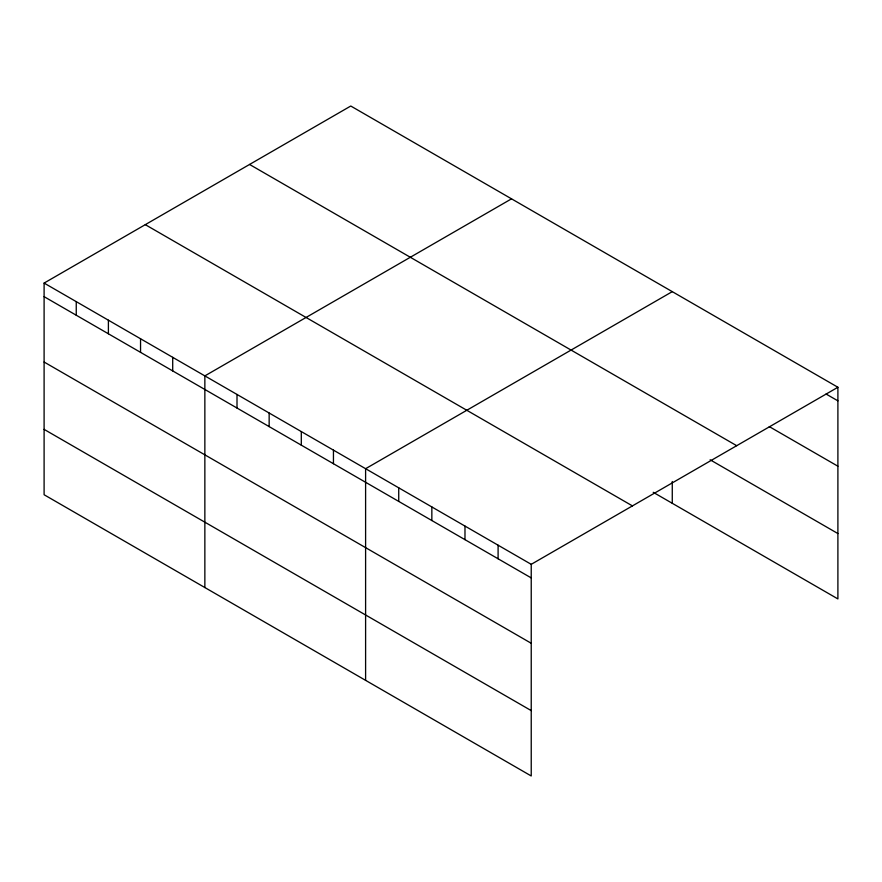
<?xml version="1.0" encoding="UTF-8"?>
<svg xmlns="http://www.w3.org/2000/svg" width="882" height="882" viewBox="0 0 882 882"><rect width="100%" height="100%" fill="white"/><g stroke="black" fill="none" stroke-linecap="round" stroke-linejoin="round"><path stroke-width="1.32" d="M44.1 283.078L531.229 564.326L531.229 775.973L44.1 494.736L44.1 283.078L350.771 106.027L837.9 387.264L837.9 598.922L653.22 492.299M511.527 198.836L204.856 375.897L204.856 587.544M672.271 291.644L365.6 468.706L365.6 680.353M531.229 564.326L837.9 387.264M826.07 394.022L837.9 400.847M769.28 426.601L837.9 466.214M249.573 164.46L736.702 445.697M710.131 459.787L837.9 533.555M145.298 224.656L632.427 505.893M44.1 296.661L531.229 577.908M44.1 362.028L531.229 643.265M44.1 429.369L531.229 710.605M672.271 481.506L672.271 503.291M498.098 545.197L498.098 558.78M464.979 526.08L464.979 539.652M431.849 506.952L431.849 520.534M398.73 487.823L398.73 501.406M333.451 450.14L333.451 463.723M301.302 431.574L301.302 445.156M269.153 413.019L269.153 426.601M237.004 394.452L237.004 408.035M172.707 357.331L172.707 370.914M140.547 338.765L140.547 352.348M108.398 320.21L108.398 333.782M76.249 301.644L76.249 315.227"/></g></svg>
